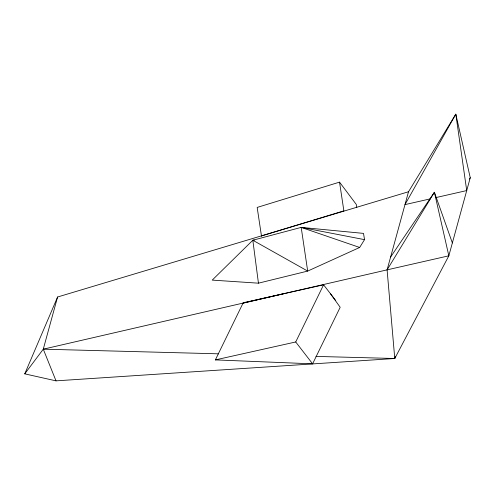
<?xml version="1.0" encoding="UTF-8"?>
<svg xmlns="http://www.w3.org/2000/svg" width="495" height="495" viewBox="0 0 495 495"><rect width="100%" height="100%" fill="white"/><g stroke="black" fill="none" stroke-linecap="round" stroke-linejoin="round"><path stroke-width="0.74" d="M24.75 373.855L43.275 349.173L57.581 297.006L408.511 191.757L455.808 114.147L470.25 177.705L448.835 255.81L394.769 358.498L56.015 380.853L24.75 373.855L57.581 297.006M315.971 356.406L394.769 358.498L387.096 269.862L408.511 191.757M394.769 358.498L395.381 356.264M330.598 293.9L340.183 307.277L312.611 363.837L215.368 359.896L243.231 302.742L323.588 284.817L335.771 300.595M215.368 359.896L295.719 341.971L323.588 284.817M469.532 179.066L470.25 177.705M56.015 380.853L43.275 349.173L387.096 269.862L434.393 192.252L452.362 242.946M359.655 247.469L364.53 239.648L363.516 233.393L301.189 227.391L252.827 240.236L212.225 280.108L258.446 283.177L307.68 271.081L359.655 247.469L301.189 227.391L307.68 271.081L252.827 240.236L258.446 283.177M390.623 256.998L434.393 192.252L448.835 255.81L387.096 269.862M356.753 207.461L356.301 204.466L339.539 182.135L257.171 207.43L261.49 236.146M261.459 235.936L343.864 210.851L339.539 182.135M243.026 303.169L283.406 293.783M430.582 198.798L404.984 204.621L455.808 114.147L466.723 190.569L435.854 197.598M252.827 240.236L254.362 240.131M43.275 349.173L218.635 353.826M301.189 227.391L364.53 239.648M295.719 341.971L312.611 363.837"/></g></svg>
